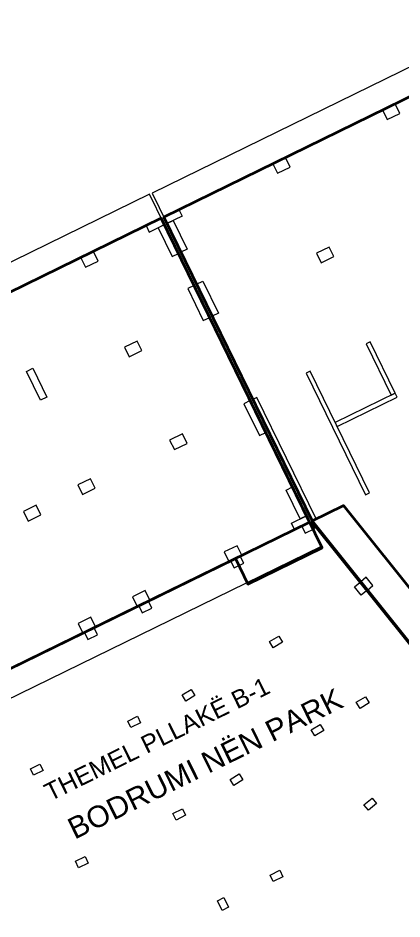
# Model space of a CAD drawing. Header units: metres. Extents: x 7511766 to 7511973, y 4692310 to 4692411.
# Drawn here: x 7511908.7 to 7511930.3, y 4692360.6 to 4692411.3 of the extents above; entities that cross this region are included whole.
import ezdxf

# ---------------------------------------------------------------- set-up
doc = ezdxf.new("R2010")
doc.units = ezdxf.units.M
for name, color, linetype, lineweight, true_color in [('A - Bodrumi -1 Polyline_Pen_No__23', 7, 'Continuous', 0, 0xff6600), ('A - Kati karakteristik polyline_Pen_No__8', 7, 'Continuous', 0, 0xa80f02), ('A - objekti 1 gjendja faktike_Pen_No__3', 7, 'Continuous', 0, 0xff6600), ('A - Sutereni Polyline_Pen_No__4', 7, 'Continuous', 0, 0x029e21)]:
    doc.layers.add(name, color=color, linetype=linetype, lineweight=lineweight, true_color=true_color)
for name, color, linetype, lineweight in [('A - Bodrumi -2 Polyline_Pen_No__75', 6, 'Continuous', 0), ('A - Perdhesa Polyine_Pen_No__6', 5, 'Continuous', 0), ('A - Shtyllat_Pen_No__1', 7, 'Continuous', 0)]:
    doc.layers.add(name, color=color, linetype=linetype, lineweight=lineweight)
doc.styles.add('GENERATED_STYLE_1', font='arial.ttf')

msp = doc.modelspace()

# ---------------------------------------------------------------- linework, layer by layer
at = {"layer": 'A - Bodrumi -1 Polyline_Pen_No__23', "color": 30, "linetype": 'Continuous', "lineweight": 20, "true_color": 0xff6600}
for points in [[(7511916.21828, 4692401.41575), (7511925.22003, 4692382.99693), (7511934.52264, 4692371.38241), (7511951.63271, 4692385.08666), (7511943.03696, 4692395.81865), (7511943.64698, 4692396.30725), (7511936.34339, 4692411.25141)], [(7511903.02851, 4692372.15137), (7511925.08526, 4692382.93107), (7511916.74215, 4692400.00223), (7511894.68539, 4692389.22253)], [(7511925.199, 4692382.93104), (7511882.02661, 4692361.83233), (7511884.61729, 4692356.53126), (7511905.14689, 4692366.56426), (7511917.56903, 4692341.14686), (7511924.1165, 4692344.3467), (7511924.64837, 4692343.68436), (7511944.01582, 4692359.28762), (7511943.58816, 4692359.82319), (7511945.54327, 4692361.39367), (7511936.39386, 4692372.81692), (7511934.51501, 4692371.31205)], [(7511925.37464, 4692382.57167), (7511925.199, 4692382.93104), (7511924.65994, 4692382.66759), (7511924.83557, 4692382.30821)], [(7511921.3746, 4692380.61678), (7511921.19897, 4692380.97616), (7511920.6599, 4692380.7127), (7511920.83554, 4692380.35332)], [(7511927.60334, 4692379.29289), (7511927.91554, 4692379.54295), (7511928.29063, 4692379.07465), (7511927.97843, 4692378.82459)], [(7511916.20854, 4692378.09204), (7511916.03291, 4692378.45142), (7511915.49384, 4692378.18796), (7511915.66948, 4692377.82858)], [(7511913.15375, 4692376.59932), (7511912.97812, 4692376.95869), (7511912.43905, 4692376.69523), (7511912.61468, 4692376.33586)], [(7511923.0401, 4692375.87453), (7511922.83191, 4692376.21608), (7511923.34423, 4692376.52837), (7511923.55242, 4692376.18682)], [(7511918.11828, 4692372.87434), (7511917.91008, 4692373.21589), (7511918.4224, 4692373.52819), (7511918.6306, 4692373.18664)], [(7511927.91899, 4692372.46516), (7511927.7108, 4692372.8067), (7511928.22312, 4692373.119), (7511928.43131, 4692372.77745)], [(7511915.02966, 4692371.39448), (7511914.85402, 4692371.75386), (7511915.39309, 4692372.01731), (7511915.56872, 4692371.65794)], [(7511925.37372, 4692370.91364), (7511925.16552, 4692371.25519), (7511925.67784, 4692371.56748), (7511925.88604, 4692371.22593)], [(7511909.54916, 4692368.71602), (7511909.37352, 4692369.0754), (7511909.91259, 4692369.33885), (7511910.08823, 4692368.97948)], [(7511920.81657, 4692368.13575), (7511920.60838, 4692368.4773), (7511921.1207, 4692368.78959), (7511921.3289, 4692368.44805)], [(7511928.60599, 4692367.42711), (7511928.85605, 4692367.1149), (7511928.38775, 4692366.73982), (7511928.13769, 4692367.05202)], [(7511917.57236, 4692366.19177), (7511917.39672, 4692366.55114), (7511917.93579, 4692366.8146), (7511918.11142, 4692366.45522)], [(7511912.09186, 4692363.5133), (7511911.91623, 4692363.87268), (7511912.45529, 4692364.13613), (7511912.63093, 4692363.77675)], [(7511923.4055, 4692363.36607), (7511923.58114, 4692363.0067), (7511923.04207, 4692362.74324), (7511922.86644, 4692363.10262)], [(7511919.90157, 4692361.65361), (7511920.26095, 4692361.82925), (7511920.5244, 4692361.29019), (7511920.16503, 4692361.11455)]]:
    msp.add_lwpolyline(points, close=True, dxfattribs=at)
at = {"layer": 'A - Bodrumi -2 Polyline_Pen_No__75', "color": 6, "linetype": 'Continuous', "lineweight": 20}
msp.add_lwpolyline([(7511903.68714, 4692370.80371), (7511925.7439, 4692381.58341), (7511916.08352, 4692401.34989), (7511894.02676, 4692390.57019)], close=True, dxfattribs=at)
at = {"layer": 'A - Kati karakteristik polyline_Pen_No__8', "color": 14, "linetype": 'Continuous', "lineweight": 35, "true_color": 0xa80f02}
for points in [[(7511925.22003, 4692382.99693), (7511926.9895, 4692383.86172), (7511936.02254, 4692372.58375), (7511950.46195, 4692384.14894), (7511944.08546, 4692392.11013), (7511944.47572, 4692392.4227), (7511942.937, 4692394.34382), (7511935.65436, 4692409.24511), (7511916.87692, 4692400.06809)], [(7511903.02851, 4692372.15137), (7511920.90751, 4692380.88929), (7511921.61005, 4692379.45179), (7511925.78781, 4692381.49357), (7511916.74215, 4692400.00223), (7511894.6854, 4692389.22252)]]:
    msp.add_lwpolyline(points, close=True, dxfattribs=at)
at = {"layer": 'A - Perdhesa Polyine_Pen_No__6', "color": 5, "linetype": 'Continuous', "lineweight": 35}
for points in [[(7511916.87692, 4692400.06809), (7511925.22003, 4692382.99693), (7511934.52264, 4692371.38241), (7511950.46195, 4692384.14894), (7511941.55362, 4692395.27119), (7511942.2221, 4692395.8066), (7511935.65436, 4692409.24511)], [(7511903.02851, 4692372.15137), (7511925.08526, 4692382.93107), (7511916.74215, 4692400.00223), (7511894.68539, 4692389.22253)]]:
    msp.add_lwpolyline(points, close=True, dxfattribs=at)
at = {"layer": 'A - Shtyllat_Pen_No__1', "color": 7, "linetype": 'Continuous', "lineweight": 13, "flags": 128}
for points in [[(7511929.18558, 4692406.08365), (7511929.44903, 4692405.54458), (7511930.16778, 4692405.89586), (7511929.90433, 4692406.43492)], [(7511923.00879, 4692403.06489), (7511923.27224, 4692402.52583), (7511923.99099, 4692402.8771), (7511923.72754, 4692403.41617)], [(7511917.73044, 4692400.48523), (7511917.90607, 4692400.12585), (7511917.05255, 4692399.70871), (7511916.87692, 4692400.06809)], [(7511915.88863, 4692399.58509), (7511916.06427, 4692399.22571), (7511916.91779, 4692399.64285), (7511916.74215, 4692400.00223)], [(7511918.2023, 4692398.26715), (7511917.84292, 4692398.09152), (7511917.05255, 4692399.70871), (7511917.41193, 4692399.88435)], [(7511917.34878, 4692397.85002), (7511917.70815, 4692398.02565), (7511916.91779, 4692399.64285), (7511916.55841, 4692399.46721)], [(7511925.4677, 4692398.03362), (7511925.73115, 4692397.49455), (7511926.44991, 4692397.84582), (7511926.18645, 4692398.38489)], [(7511912.20502, 4692397.78481), (7511912.46847, 4692397.24575), (7511913.18723, 4692397.59702), (7511912.92377, 4692398.13609)], [(7511919.95866, 4692394.67339), (7511919.59929, 4692394.49775), (7511918.7211, 4692396.29463), (7511919.08048, 4692396.47027)], [(7511919.10514, 4692394.25625), (7511919.46452, 4692394.43189), (7511918.58634, 4692396.22877), (7511918.22696, 4692396.05313)], [(7511914.66393, 4692392.75354), (7511914.92739, 4692392.21447), (7511915.64614, 4692392.56575), (7511915.38269, 4692393.10481)], [(7511929.66697, 4692390.06763), (7511929.89158, 4692390.1774), (7511928.48648, 4692393.05242), (7511928.26187, 4692392.94265)], [(7511910.30041, 4692389.95315), (7511909.94103, 4692389.77751), (7511909.15067, 4692391.39471), (7511909.51004, 4692391.57034)], [(7511928.22981, 4692384.46789), (7511928.45442, 4692384.57766), (7511925.11732, 4692391.40583), (7511924.89271, 4692391.29605)], [(7511930.00135, 4692389.95279), (7511929.89158, 4692390.1774), (7511926.52242, 4692388.53081), (7511926.63219, 4692388.3062)], [(7511922.26697, 4692387.78671), (7511922.62635, 4692387.96235), (7511921.74817, 4692389.75923), (7511921.38879, 4692389.58359)], [(7511925.22003, 4692382.99693), (7511925.44464, 4692383.10671), (7511922.10754, 4692389.93487), (7511921.88293, 4692389.8251)], [(7511917.21103, 4692387.54182), (7511917.47449, 4692387.00275), (7511918.19324, 4692387.35403), (7511917.92979, 4692387.89309)], [(7511912.04499, 4692385.01704), (7511912.30845, 4692384.47797), (7511913.0272, 4692384.82925), (7511912.76374, 4692385.36831)], [(7511923.75988, 4692384.73201), (7511924.11926, 4692384.90765), (7511924.90963, 4692383.29045), (7511924.55025, 4692383.11481)], [(7511908.99029, 4692383.52413), (7511909.25374, 4692382.98506), (7511909.9725, 4692383.33634), (7511909.70904, 4692383.8754)], [(7511924.23174, 4692382.51394), (7511924.05611, 4692382.87331), (7511924.90963, 4692383.29045), (7511925.08526, 4692382.93107)], [(7511920.28467, 4692381.25273), (7511920.54813, 4692380.71366), (7511921.26688, 4692381.06493), (7511921.00343, 4692381.604)], [(7511928.64591, 4692379.3595), (7511928.27082, 4692379.82781), (7511927.95861, 4692379.57775), (7511928.3337, 4692379.10945)], [(7511915.11863, 4692378.72795), (7511915.38209, 4692378.18888), (7511916.10084, 4692378.54016), (7511915.83739, 4692379.07922)], [(7511912.06393, 4692377.23504), (7511912.32738, 4692376.69597), (7511913.04614, 4692377.04724), (7511912.78268, 4692377.58631)]]:
    msp.add_lwpolyline(points, close=True, dxfattribs=at)
at = {"layer": 'A - Sutereni Polyline_Pen_No__4', "color": 104, "linetype": 'Continuous', "lineweight": 20, "true_color": 0x029e21}
for points in [[(7511916.87692, 4692400.06809), (7511925.22003, 4692382.99693), (7511934.52264, 4692371.38241), (7511950.46195, 4692384.14894), (7511941.55362, 4692395.27119), (7511942.2221, 4692395.8066), (7511935.65436, 4692409.24511)], [(7511903.02851, 4692372.15137), (7511925.08526, 4692382.93107), (7511916.74215, 4692400.00223), (7511894.68539, 4692389.22253)]]:
    msp.add_lwpolyline(points, close=True, dxfattribs=at)

# ---------------------------------------------------------------- texts
at = {"layer": 'A - objekti 1 gjendja faktike_Pen_No__3', "color": 30, "linetype": 'Continuous', "lineweight": 18, "true_color": 0xff6600, "insert": (7511910.48279, 4692367.22386), "char_height": 1, "width": 16.7692217, "attachment_point": 7, "rotation": 26.208561, "style": 'GENERATED_STYLE_1'}
msp.add_mtext('\\A1;THEMEL PLLAKË B-1', dxfattribs=at)
at = {"layer": 'A - objekti 1 gjendja faktike_Pen_No__3', "color": 0, "linetype": 'Continuous', "lineweight": 18, "insert": (7511911.87466, 4692365.06633), "char_height": 1.2, "attachment_point": 7, "rotation": 26.208561, "style": 'GENERATED_STYLE_1'}
msp.add_mtext('\\A1;BODRUMI NËN PARK', dxfattribs=at)

doc.saveas('drawing.dxf')
